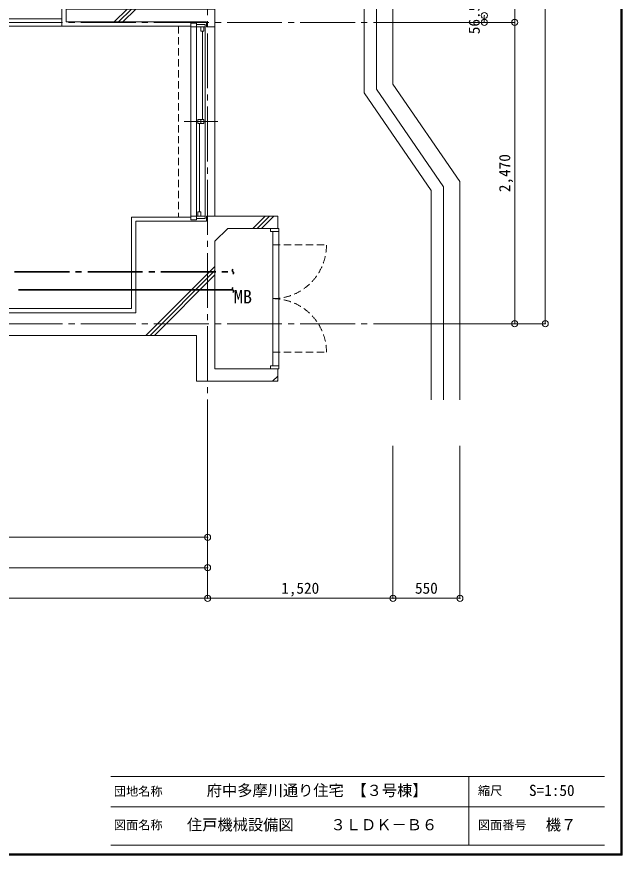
# Model space of a CAD drawing. Units: millimetres at full size, sheet at 1:50. Extents: x -9674 to 9699, y -6794 to 6791.
# Drawn here: x 4732 to 9699, y -6794 to 78 of the extents above; entities that cross this region are included whole.
import ezdxf
from ezdxf.enums import TextEntityAlignment as Align

# ---------------------------------------------------------------- set-up
doc = ezdxf.new("R2010")
doc.units = ezdxf.units.MM
doc.header["$LTSCALE"] = 50
doc.header["$PDMODE"] = 32
doc.header["$PDSIZE"] = 50
doc.linetypes.add('CHAIN2', pattern=[12, 9, -1, 1, -1])
doc.linetypes.add('DASHED1', pattern=[1.8, 1.2, -0.6])
for name, color, linetype, lineweight in [('0-0_図面枠', 7, 'Continuous', 9), ('0-1_タイトル', 7, 'Continuous', 9), ('1-0_芯', 134, 'CHAIN2', 9), ('1-1_躯体', 134, 'Continuous', 9), ('1-2_間仕切', 134, 'Continuous', 9), ('1-3_建具', 134, 'Continuous', 9), ('1-6_ﾊﾞﾙｺﾆｰ・階段', 134, 'Continuous', 9), ('1-8_ハッチ', 134, 'Continuous', 9), ('1-B_寸法', 134, 'Continuous', 9), ('1-C_梁', 134, 'DASHED1', 9), ('2-3_建具', 4, 'Continuous', 35), ('2-9_金物', 1, 'CHAIN2', 35)]:
    doc.layers.add(name, color=color, linetype=linetype, lineweight=lineweight)
doc.layers.add('1-A_文字', color=134, linetype='Continuous')
doc.styles.add('ＭＳ ゴシック', font='')
doc.styles.get('ＭＳ ゴシック').set_extended_font_data('MS Gothic')

msp = doc.modelspace()

# ---------------------------------------------------------------- linework, layer by layer
at = {"layer": '0-0_図面枠'}
for p, q in [((9688.35, -6783.35), (9688.35, 6780.85)), ((9690.11, -6785.11), (9690.11, 6782.61)), ((9691.87, -6786.88), (9691.87, 6784.38)), ((9693.64, 6786.14), (9693.64, -6788.64)), ((9695.4, -6790.4), (9695.4, 6787.9)), ((9697.16, -6792.16), (9697.16, 6789.66)), ((-9673.92, -6793.93), (9698.92, -6793.93)), ((-9672.16, -6792.16), (9697.16, -6792.16)), ((-9670.4, -6790.4), (9695.4, -6790.4)), ((9693.64, -6788.64), (-9668.64, -6788.64)), ((-9666.87, -6786.88), (9691.87, -6786.88)), ((-9665.11, -6785.11), (9690.11, -6785.11)), ((-9663.35, -6783.35), (9688.35, -6783.35))]:
    msp.add_line(p, q, dxfattribs=at)
msp.add_lwpolyline([(9698.92, -6793.93), (9698.92, 6791.43), (-9673.92, 6791.43)], dxfattribs=at)
at = {"layer": '0-1_タイトル'}
for p, q in [((5503.35, -6148.35), (7653.35, -6148.35)), ((7653.35, -6148.35), (9553.35, -6148.35)), ((8439.55, -6148.35), (8439.55, -6710.85)), ((5503.35, -6398.35), (9553.35, -6398.35)), ((5503.35, -6710.85), (9553.35, -6710.85))]:
    msp.add_line(p, q, dxfattribs=at)
at = {"layer": '1-0_芯'}
for p, q in [((6297.5, 4741.87), (6297.5, -3438.13)), ((-8542.5, 31.87), (8067.5, 31.87)), ((-8542.5, -2438.13), (8067.5, -2438.13))]:
    msp.add_line(p, q, dxfattribs=at)
at = {"layer": '1-1_躯体'}
for p, q in [((6357.5, 140.87), (6357.5, -4.15)), ((6287.5, 35.87), (5137.5, 35.87)), ((6287.5, -1556.13), (6872.5, -1556.13)), ((6287.5, -1598.13), (6287.5, -1556.13)), ((6872.5, -1656.13), (6872.5, -1556.13)), ((5707.5, -1598.13), (6287.5, -1598.13)), ((5707.5, -1598.13), (5707.5, -2348.13)), ((6822.5, -1656.13), (6872.5, -1656.13)), ((6822.5, -1656.13), (6872.5, -1656.13)), ((6357.5, -1762.2), (6357.5, -2808.13)), ((5707.5, -2348.13), (-6742.5, -2348.13)), ((6207.5, -2533.13), (-7392.5, -2533.13)), ((6207.5, -2908.13), (6207.5, -2533.13)), ((6357.5, -2808.13), (6872.5, -2808.13)), ((6872.5, -2808.13), (6822.5, -2808.13)), ((6872.5, -2808.13), (6822.5, -2808.13))]:
    msp.add_line(p, q, dxfattribs=at)
for points in [[(6357.5, 140.87), (5137.5, 140.87), (5137.5, 35.87)], [(6287.5, 35.87), (6287.5, -4.15), (6357.5, -4.15)], [(6357.5, -1762.2), (6463.57, -1656.13), (6822.5, -1656.13)], [(6207.5, -2908.13), (6872.5, -2908.13), (6872.5, -2808.13)]]:
    msp.add_lwpolyline(points, dxfattribs=at)
at = {"layer": '1-2_間仕切'}
for p, q in [((5102.5, 61.87), (3577.5, 61.87)), ((5102.5, 0.87), (3577.5, 0.87))]:
    msp.add_line(p, q, dxfattribs=at)
at = {"layer": '1-3_建具'}
for p, q in [((6160.5, 25.85), (6161.53, 25.85)), ((6160.5, 25.85), (6207.5, 25.85)), ((6207.5, 25.85), (6207.5, -4.15)), ((6277.5, 15.85), (6207.5, 15.85)), ((6277.5, 15.85), (6277.5, -19.15)), ((6160.5, -1556.13), (6160.5, -4.15)), ((6207.5, -4.15), (6277.5, -4.15)), ((6207.5, -19.15), (6207.5, -4.15)), ((6207.5, -19.15), (6207.5, -1541.13)), ((6242.5, -39.15), (6242.5, -4.15)), ((6266.5, -39.15), (6242.5, -39.15)), ((6254.5, -762.64), (6254.5, -39.15)), ((6266.5, -39.15), (6266.5, -4.15)), ((6277.5, -19.15), (6277.5, -1541.13)), ((6357.5, -1556.13), (6357.5, -4.15)), ((6380.98, -780.14), (6104.02, -780.14)), ((6266.5, -762.64), (6218.5, -762.64)), ((6218.5, -762.64), (6218.5, -797.64)), ((6266.5, -797.64), (6218.5, -797.64)), ((6230.5, -797.64), (6230.5, -1521.13)), ((6242.5, -762.64), (6242.5, -797.64)), ((6266.5, -762.64), (6266.5, -797.64)), ((6207.5, -1541.13), (6207.5, -1556.13)), ((6207.5, -1556.13), (6277.5, -1556.13)), ((6207.5, -1586.13), (6207.5, -1556.13)), ((6277.5, -1576.13), (6207.5, -1576.13)), ((6218.5, -1521.13), (6218.5, -1556.13)), ((6277.5, -1576.13), (6277.5, -1541.13)), ((6160.5, -1586.13), (6161.53, -1586.13)), ((6160.5, -1586.13), (6207.5, -1586.13)), ((6812.5, -1681.13), (6812.5, -1656.13)), ((6882.5, -1681.13), (6812.5, -1681.13)), ((6832.5, -2783.13), (6832.5, -1681.13)), ((6882.5, -1681.13), (6882.5, -2783.13)), ((6812.5, -2808.13), (6812.5, -2783.13)), ((6812.5, -2783.13), (6882.5, -2783.13)), ((6812.5, -2808.13), (6812.5, -2783.13)), ((6882.5, -2808.13), (6812.5, -2808.13)), ((6882.5, -2783.13), (6882.5, -2808.13))]:
    msp.add_line(p, q, dxfattribs=at)
at = {"layer": '1-3_建具', "linetype": 'DASHED1'}
for p, q in [((6832.5, -1792.13), (7272.5, -1792.13)), ((6832.5, -2672.13), (7272.5, -2672.13))]:
    msp.add_line(p, q, dxfattribs=at)
at = {"layer": '1-3_建具'}
for points in [[(6160.5, 25.85), (6160.5, -4.15), (6207.5, -4.15)], [(6160.5, -1586.13), (6160.5, -1556.13), (6207.5, -1556.13)], [(6218.5, -1521.13), (6242.5, -1521.13), (6242.5, -1556.13)], [(6812.5, -1656.13), (6882.5, -1656.13), (6882.5, -1681.13)]]:
    msp.add_lwpolyline(points, dxfattribs=at)
at = {"layer": '1-3_建具', "linetype": 'DASHED1'}
for centre, start, end in [((6832.5, -1792.13), 270, 0), ((6832.5, -2672.13), 0, 90)]:
    msp.add_arc(centre, 440, start, end, dxfattribs=at)
at = {"layer": '1-6_ﾊﾞﾙｺﾆｰ・階段'}
for p, q in [((7582.5, 4522.85), (7582.5, -546.12)), ((7682.5, -515.06), (7682.5, 3541.87)), ((7817.5, -473.13), (7817.5, 3441.87)), ((7817.5, -473.13), (8367.5, -1273.13)), ((7582.5, -546.12), (8132.5, -1346.12)), ((7682.5, -515.06), (8232.5, -1315.06)), ((8367.5, -3060.77), (8367.5, -1273.13)), ((8132.5, -3060.77), (8132.5, -1346.12)), ((8232.5, -3060.77), (8232.5, -1315.06))]:
    msp.add_line(p, q, dxfattribs=at)
at = {"layer": '1-8_ハッチ'}
for p, q in [((5102.5, 165.87), (5102.5, 0.87)), ((5532.37, 35.87), (5637.37, 140.87)), ((5567.72, 35.87), (5672.72, 140.87)), ((5603.08, 35.87), (5708.08, 140.87)), ((5102.5, 0.87), (6160.5, 0.87)), ((5672.5, -1563.13), (5672.5, -2313.13)), ((5672.5, -1563.13), (6160.5, -1563.13)), ((6668.8, -1656.13), (6768.8, -1556.13)), ((6704.15, -1656.13), (6804.15, -1556.13)), ((6739.51, -1656.13), (6839.51, -1556.13)), ((5791.8, -2533.13), (6357.5, -1967.43)), ((5827.15, -2533.13), (6357.5, -2002.78)), ((5862.51, -2533.13), (6357.5, -2038.14)), ((5672.5, -2313.13), (-6707.5, -2313.13)), ((6831.01, -2908.13), (6872.5, -2866.64)), ((6866.36, -2908.13), (6872.5, -2902))]:
    msp.add_line(p, q, dxfattribs=at)
at = {"layer": '1-B_寸法'}
for p, q in [((9067.5, 3741.87), (9067.5, -2438.13)), ((8817.5, 1551.87), (8817.5, 31.87)), ((8567.5, 31.87), (8567.5, 88.37)), ((8067.5, 31.87), (8817.5, 31.87)), ((8817.5, 31.87), (8817.5, -2438.13)), ((8067.5, -2438.13), (9067.5, -2438.13)), ((6297.5, -3438.13), (6297.5, -4688.13)), ((7817.5, -3438.13), (7817.5, -4688.13)), ((8367.5, -3438.13), (8367.5, -4688.13)), ((2697.5, -4188.13), (6297.5, -4188.13)), ((1897.5, -4438.13), (6297.5, -4438.13)), ((-6802.5, -4688.13), (6297.5, -4688.13)), ((6297.5, -4688.13), (7817.5, -4688.13)), ((7817.5, -4688.13), (8367.5, -4688.13))]:
    msp.add_line(p, q, dxfattribs=at)
for p in [(8567.5, 88.37), (8567.5, 31.87), (8817.5, 31.87), (8817.5, -2438.13), (9067.5, -2438.13), (6297.5, -4188.13), (6297.5, -4438.13), (6297.5, -4688.13), (7817.5, -4688.13), (8367.5, -4688.13)]:
    msp.add_point(p, dxfattribs=at)
at = {"layer": '1-C_梁'}
msp.add_line((6057.5, 0.87), (6057.5, -1563.13), dxfattribs=at)
at = {"layer": '2-3_建具'}
msp.add_line((4746.95, -2161.25), (6504.78, -2161.25), dxfattribs=at)
for centre, start, end in [((6510.84, -2151.25), 121.23674, 238.76326), ((6498.71, -2171.25), 301.23674, 58.76326)]:
    msp.add_arc(centre, 11.7, start, end, dxfattribs=at)
at = {"layer": '2-9_金物'}
msp.add_line((2314.08, -2011.25), (6504.78, -2011.25), dxfattribs=at)
at = {"layer": '2-9_金物', "linetype": 'Continuous'}
for centre, start, end in [((6510.84, -2001.25), 121.23674, 238.76326), ((6498.71, -2021.25), 301.23674, 58.76326)]:
    msp.add_arc(centre, 11.7, start, end, dxfattribs=at)

# ---------------------------------------------------------------- texts
at = {"layer": '0-1_タイトル', "style": 'ＭＳ ゴシック'}
for s, height, p in [('団地名称', 73.31, (5528.35, -6328.57)), ('府中多摩川通り住宅 【３号棟】', 91.64, (6290.2, -6335.85)), ('縮尺', 73.31, (8514.55, -6323.35)), ('S=1:50', 91.64, (8933.95, -6335.85)), ('図面名称', 73.31, (5528.35, -6604.6)), ('住戸機械設備図', 91.64, (6128.35, -6617.1)), ('３ＬＤＫ－Ｂ６', 91.64, (7305.86, -6617.1)), ('図面番号', 73.31, (8514.55, -6604.6)), ('機７', 91.64, (9071.45, -6617.1))]:
    msp.add_text(s, height=height, dxfattribs=at).set_placement(p, align=Align.BOTTOM_LEFT)
at = {"layer": '1-A_文字', "style": 'ＭＳ ゴシック'}
msp.add_text('MB', height=110, dxfattribs=at).set_placement((6512.24, -2304.31), align=Align.BOTTOM_LEFT)
at = {"layer": '1-B_寸法', "style": 'ＭＳ ゴシック'}
for s, p in [('56.5', (8557.5, -64.88)), ('2,470', (8807.5, -1359.38))]:
    msp.add_text(s, height=91.64, rotation=90, dxfattribs=at).set_placement(p, align=Align.BOTTOM_LEFT)
for s, p in [('1,520', (6901.25, -4678.13)), ('550', (7998.75, -4678.13))]:
    msp.add_text(s, height=91.64, dxfattribs=at).set_placement(p, align=Align.BOTTOM_LEFT)

doc.saveas('drawing.dxf')
